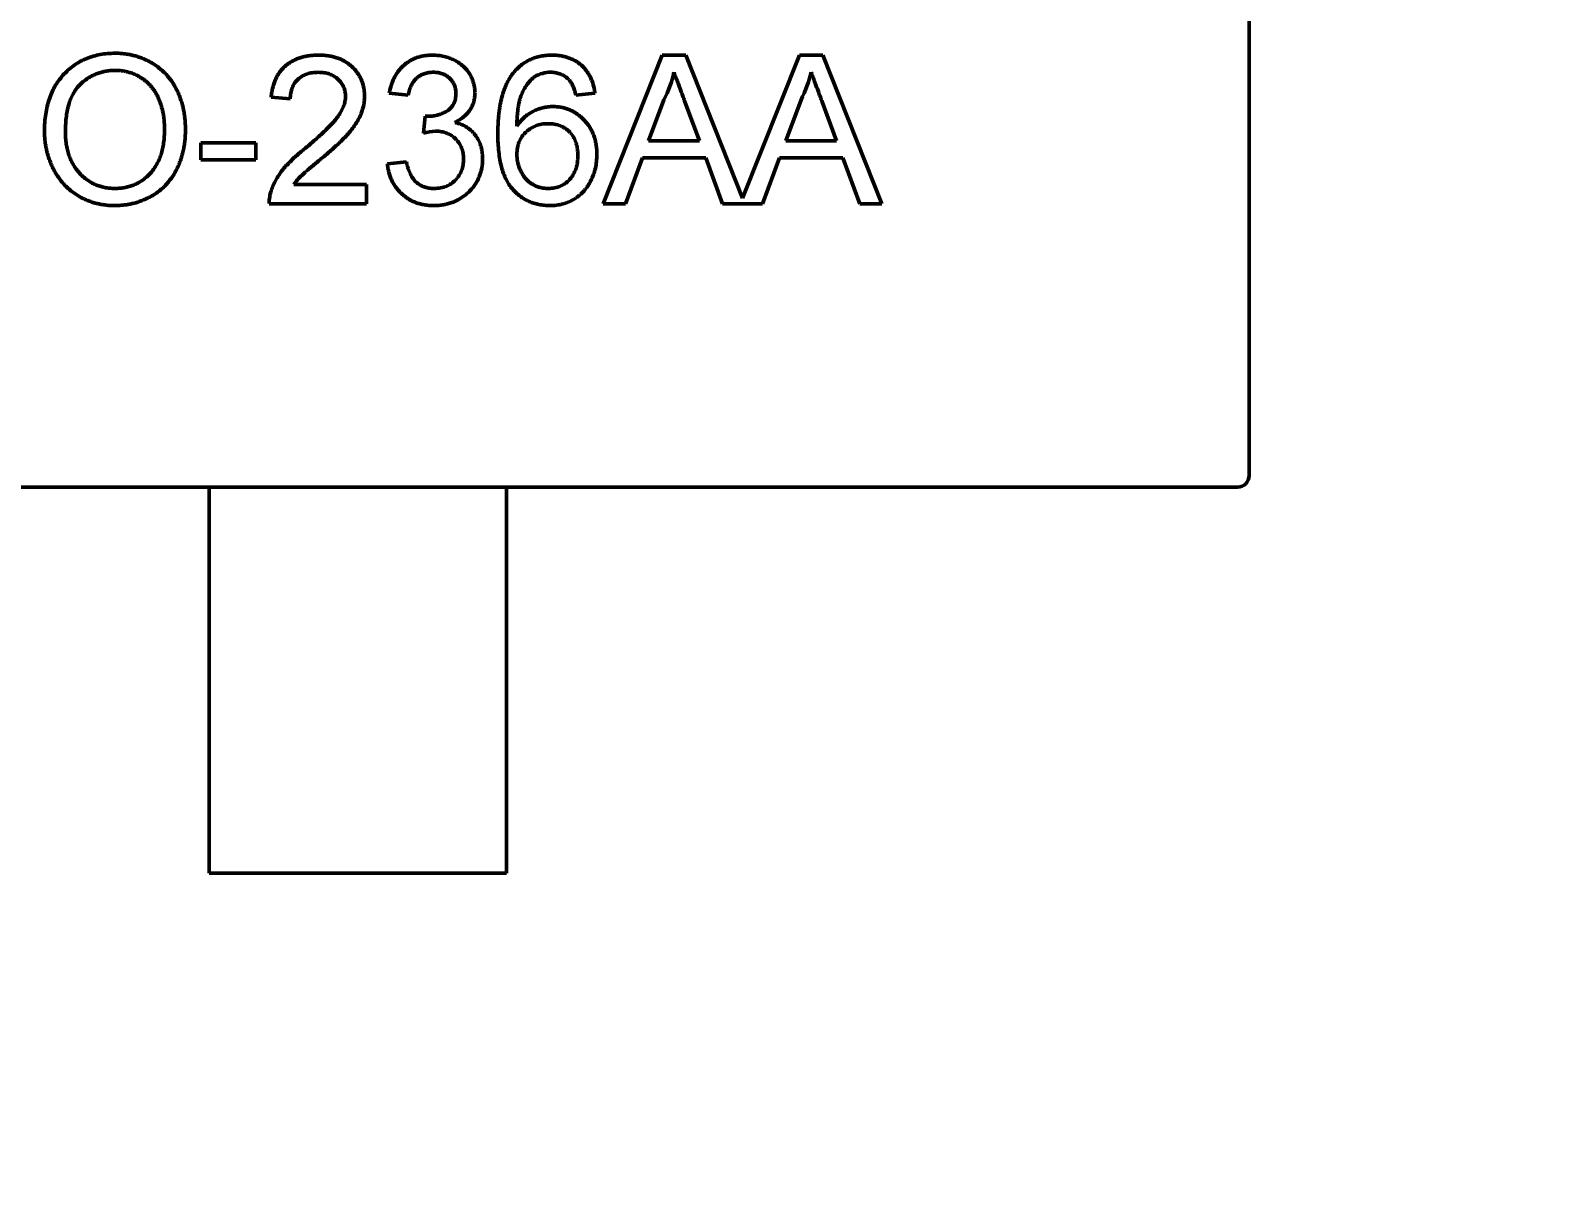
# Model space of a CAD drawing. Header units: millimetres. Extents: x 71 to 428, y 120 to 295.
# Drawn here: x 339.173 to 341.715, y 201.77 to 203.717 of the extents above; entities that cross this region are included whole.
import ezdxf

# ---------------------------------------------------------------- set-up
doc = ezdxf.new("R2010")
doc.units = ezdxf.units.MM
doc.header["$LTSCALE"] = 0.75
doc.layers.add('Dim', color=3, linetype='Continuous', lineweight=25)
doc.layers.add('Visible', color=7, linetype='Continuous', lineweight=50)
doc.styles.get("Standard").update_dxf_attribs({"font": 'arial.ttf'})
doc.dimstyles.new('Dim-ISO-25', dxfattribs={"dimtxt": 3.5, "dimasz": 3.5, "dimexe": 2.1, "dimexo": 2.1, "dimgap": 1.4, "dimtad": 1, "dimzin": 12, "dimdsep": 46, "dimtxsty": 'Standard', "dimcen": 0, "dimazin": 3, "dimtp": 0.1, "dimtm": 0.1, "dimtfac": 0.714286, "dimtmove": 0, "dimatfit": 3, "dimfxl": 1, "dimtzin": 12, "dimarcsym": 0})

# ---------------------------------------------------------------- blocks, each defined once
blk = doc.blocks.new('*D127')
at = {"color": 0, "linetype": 'ByBlock', "lineweight": -2}
for p, q in [((318.3964, 202.3936), (318.3964, 119.8711)), ((354.8964, 148.7044), (354.8964, 119.8711)), ((318.3964, 121.9711), (354.8964, 121.9711))]:
    blk.add_line(p, q, dxfattribs=at)
at = {"color": 0, "linetype": 'ByBlock'}
for points in [[(318.3964, 121.9711), (321.8964, 121.3878), (321.8964, 122.5544)], [(354.8964, 121.9711), (351.3964, 121.3878), (351.3964, 122.5544)]]:
    blk.add_solid(points, dxfattribs=at)
at = {"layer": 'Defpoints', "color": 0, "linetype": 'ByBlock'}
for p in [(318.3964, 204.4936), (354.8964, 150.8044)]:
    blk.add_point(p, dxfattribs=at)
at = {"color": 0, "linetype": 'ByBlock', "lineweight": -2, "insert": (336.6464, 125.1593), "char_height": 3.5, "attachment_point": 5}
blk.add_mtext('\\A0;36.5', dxfattribs=at)

msp = doc.modelspace()

# ---------------------------------------------------------------- linework, layer by layer
at = {"layer": 'Visible'}
for p, q in [((341.2246, 202.9674), (341.2246, 204.6274)), ((340.1375, 203.4246), (340.2368, 203.6746)), ((340.2368, 203.6746), (340.2766, 203.6746)), ((340.2766, 203.6746), (340.3721, 203.4341)), ((340.3721, 203.4341), (340.4676, 203.6746)), ((340.4676, 203.6746), (340.5073, 203.6746)), ((340.5073, 203.6746), (340.6066, 203.4246)), ((339.6109, 203.6009), (339.5788, 203.6041)), ((339.8096, 203.6073), (339.7775, 203.6105)), ((340.1237, 203.6105), (340.0916, 203.6073)), ((340.2396, 203.5996), (340.214, 203.5304)), ((340.2994, 203.5304), (340.2751, 203.5961)), ((340.4704, 203.5996), (340.4448, 203.5304)), ((340.5301, 203.5304), (340.5058, 203.5961)), ((339.8349, 203.5432), (339.8382, 203.572)), ((339.4602, 203.4983), (339.4602, 203.5272)), ((339.4602, 203.5272), (339.5532, 203.5272)), ((339.5532, 203.5272), (339.5532, 203.4983)), ((340.214, 203.5304), (340.2994, 203.5304)), ((340.4448, 203.5304), (340.5301, 203.5304)), ((339.5532, 203.4983), (339.4602, 203.4983)), ((340.2034, 203.5015), (340.175, 203.4246)), ((340.31, 203.5015), (340.2034, 203.5015)), ((340.3384, 203.4246), (340.31, 203.5015)), ((340.4342, 203.5015), (340.4057, 203.4246)), ((340.5407, 203.5015), (340.4342, 203.5015)), ((340.5692, 203.4246), (340.5407, 203.5015)), ((339.7743, 203.4919), (339.8064, 203.4951)), ((339.6168, 203.4567), (339.7391, 203.4567)), ((339.7391, 203.4567), (339.7391, 203.4246)), ((339.7391, 203.4246), (339.5756, 203.4246)), ((340.175, 203.4246), (340.1375, 203.4246)), ((340.4057, 203.4246), (340.3384, 203.4246)), ((340.6066, 203.4246), (340.5692, 203.4246)), ((341.2246, 202.9671), (341.2246, 202.9674)), ((338.2446, 202.9474), (339.4746, 202.9474)), ((339.4746, 202.9474), (339.9746, 202.9474)), ((339.4746, 202.9474), (339.4746, 202.9296)), ((339.9746, 202.9474), (341.2046, 202.9474)), ((339.9746, 202.9474), (339.9746, 202.9296)), ((341.2046, 202.9474), (341.2049, 202.9474)), ((339.4746, 202.7514), (339.4746, 202.9296)), ((339.9746, 202.7514), (339.9746, 202.9296)), ((339.4746, 202.7514), (339.4746, 202.6933)), ((339.9746, 202.7514), (339.9746, 202.6933)), ((339.4746, 202.6933), (339.4746, 202.6735)), ((339.9746, 202.6933), (339.9746, 202.6735)), ((339.4746, 202.6735), (339.4746, 202.2974)), ((339.9746, 202.6735), (339.9746, 202.2974)), ((339.4746, 202.2974), (339.9746, 202.2974))]:
    msp.add_line(p, q, dxfattribs=at)
at = {"layer": 'Visible', "extrusion": (0, 0, -1)}
msp.add_circle((-354.8964, 204.496), 47.93, dxfattribs=at)
at = {"layer": 'Visible'}
for centre, radius, start, end in [((340.0492, 203.5927), 0.0531, 89.7398, 120.6495), ((340.073, 203.6875), 0.1883, 332.1865, 347.2078), ((340.3038, 203.6875), 0.1883, 332.1865, 347.2078), ((339.8583, 203.4658), 0.0808, 91.8942, 106.8331), ((339.6386, 203.4265), 0.063, 161.1528, 181.7031)]:
    msp.add_arc(centre, radius, start, end, dxfattribs=at)
at = {"layer": 'Visible', "extrusion": (0, 0, -1)}
for centre, radius, start, end in [((-339.8443, 203.622), 0.0504, 271.7211, 276.981), ((-341.2046, 202.9674), 0.02, 180.864, 269.136)]:
    msp.add_arc(centre, radius, start, end, dxfattribs=at)
at = {"layer": 'Visible'}
for points, knots in [([(339.1974, 203.5463), (339.1975, 203.5513), (339.1976, 203.5611), (339.1992, 203.5753), (339.2018, 203.5887), (339.2055, 203.6012), (339.2101, 203.6129), (339.2158, 203.6239), (339.2226, 203.6339), (339.2303, 203.643), (339.239, 203.6511), (339.2482, 203.6584), (339.258, 203.6644), (339.2685, 203.6693), (339.2796, 203.6731), (339.2912, 203.6758), (339.3035, 203.6775), (339.3119, 203.6777), (339.3161, 203.6778)], [0, 0, 0, 0, 0.075226, 0.146575, 0.2145, 0.27953, 0.342403, 0.403496, 0.463762, 0.523864, 0.583252, 0.641302, 0.698898, 0.756295, 0.814628, 0.874325, 0.935783, 1, 1, 1, 1]), ([(339.3161, 203.6778), (339.319, 203.6778), (339.3246, 203.6777), (339.3328, 203.6769), (339.3409, 203.6756), (339.3488, 203.6738), (339.3564, 203.6715), (339.3639, 203.6687), (339.3711, 203.6653), (339.3781, 203.6615), (339.3848, 203.6572), (339.391, 203.6525), (339.3969, 203.6473), (339.4025, 203.6419), (339.4075, 203.6359), (339.4121, 203.6296), (339.4164, 203.6228), (339.4202, 203.6157), (339.4236, 203.6082), (339.4265, 203.6005), (339.429, 203.5926), (339.4311, 203.5844), (339.4326, 203.5759), (339.4338, 203.5672), (339.4344, 203.5583), (339.4345, 203.5523), (339.4346, 203.5492)], [0, 0, 0, 0, 0.043099, 0.085587, 0.126908, 0.167967, 0.20845, 0.249025, 0.289281, 0.33001, 0.370598, 0.410466, 0.450033, 0.489688, 0.529116, 0.569037, 0.609703, 0.650759, 0.692509, 0.734219, 0.776707, 0.819552, 0.863351, 0.907839, 0.953334, 1, 1, 1, 1]), ([(339.5788, 203.6041), (339.5791, 203.6069), (339.5798, 203.6123), (339.5814, 203.6202), (339.5836, 203.6275), (339.5863, 203.6344), (339.5896, 203.6407), (339.5934, 203.6466), (339.5978, 203.6518), (339.6028, 203.6566), (339.6082, 203.6609), (339.6141, 203.6646), (339.6205, 203.6677), (339.6274, 203.6702), (339.6346, 203.6722), (339.6423, 203.6736), (339.6505, 203.6744), (339.6561, 203.6746), (339.6589, 203.6746)], [0, 0, 0, 0, 0.070675, 0.137493, 0.201473, 0.262869, 0.32255, 0.380737, 0.43822, 0.495487, 0.553484, 0.611346, 0.670644, 0.731587, 0.794183, 0.859445, 0.928208, 1, 1, 1, 1]), ([(339.6589, 203.6746), (339.6618, 203.6746), (339.6675, 203.6745), (339.6757, 203.6735), (339.6834, 203.6719), (339.6907, 203.6698), (339.6975, 203.667), (339.7039, 203.6636), (339.7098, 203.6595), (339.7152, 203.6549), (339.72, 203.6498), (339.7243, 203.6444), (339.7278, 203.6386), (339.7308, 203.6326), (339.7331, 203.6263), (339.7346, 203.6197), (339.7357, 203.6127), (339.7358, 203.608), (339.7359, 203.6056)], [0, 0, 0, 0, 0.074712, 0.145539, 0.213339, 0.278615, 0.342094, 0.40389, 0.465063, 0.526577, 0.587328, 0.64638, 0.704345, 0.761672, 0.819418, 0.878039, 0.937796, 1, 1, 1, 1]), ([(339.7775, 203.6105), (339.778, 203.613), (339.779, 203.6178), (339.781, 203.6249), (339.7835, 203.6315), (339.7864, 203.6376), (339.7897, 203.6433), (339.7935, 203.6486), (339.7977, 203.6535), (339.8023, 203.6579), (339.8073, 203.6619), (339.8126, 203.6653), (339.8182, 203.6682), (339.8241, 203.6705), (339.8303, 203.6724), (339.8369, 203.6736), (339.8437, 203.6745), (339.8483, 203.6746), (339.8506, 203.6746)], [0, 0, 0, 0, 0.071036, 0.139343, 0.204958, 0.268332, 0.330129, 0.390664, 0.450861, 0.510587, 0.570374, 0.629455, 0.687994, 0.747581, 0.807839, 0.870034, 0.93381, 1, 1, 1, 1]), ([(339.8506, 203.6746), (339.8539, 203.6745), (339.8603, 203.6743), (339.8697, 203.6726), (339.8787, 203.6699), (339.8873, 203.6662), (339.8952, 203.6616), (339.9022, 203.6561), (339.9082, 203.6498), (339.913, 203.6427), (339.9169, 203.6352), (339.9197, 203.6274), (339.9214, 203.6193), (339.9216, 203.6138), (339.9218, 203.6111)], [0, 0, 0, 0, 0.092054, 0.181008, 0.26913, 0.357137, 0.443549, 0.526433, 0.607453, 0.688385, 0.767854, 0.845531, 0.922529, 1, 1, 1, 1]), ([(339.9875, 203.6462), (339.9895, 203.6485), (339.9935, 203.653), (340.0003, 203.6587), (340.0075, 203.6637), (340.0153, 203.6677), (340.0237, 203.6708), (340.0325, 203.673), (340.0418, 203.6744), (340.0482, 203.6745), (340.0515, 203.6746)], [0, 0, 0, 0, 0.125625, 0.247619, 0.368528, 0.488104, 0.609878, 0.735382, 0.864448, 1, 1, 1, 1]), ([(340.0515, 203.6746), (340.0539, 203.6746), (340.0587, 203.6745), (340.0658, 203.6737), (340.0724, 203.6723), (340.0788, 203.6705), (340.0848, 203.668), (340.0905, 203.6652), (340.0958, 203.6617), (340.1008, 203.6577), (340.1053, 203.6532), (340.1094, 203.6483), (340.113, 203.643), (340.1161, 203.6373), (340.1188, 203.6312), (340.1209, 203.6247), (340.1226, 203.6177), (340.1233, 203.613), (340.1237, 203.6105)], [0, 0, 0, 0, 0.068499, 0.134572, 0.198208, 0.259784, 0.319951, 0.379508, 0.438814, 0.498497, 0.558182, 0.617438, 0.677522, 0.737959, 0.80033, 0.86409, 0.930622, 1, 1, 1, 1]), ([(339.3163, 203.649), (339.3135, 203.6489), (339.308, 203.6488), (339.2998, 203.6476), (339.292, 203.6458), (339.2844, 203.6432), (339.2771, 203.6398), (339.2702, 203.6357), (339.2635, 203.6309), (339.2572, 203.6253), (339.2513, 203.6189), (339.2463, 203.6113), (339.2421, 203.6028), (339.2386, 203.5934), (339.2359, 203.5829), (339.234, 203.5714), (339.2329, 203.559), (339.2327, 203.5504), (339.2326, 203.5459)], [0, 0, 0, 0, 0.055943, 0.110382, 0.164048, 0.216759, 0.269601, 0.323009, 0.377581, 0.433449, 0.490922, 0.550625, 0.613117, 0.679861, 0.751358, 0.828261, 0.910795, 1, 1, 1, 1]), ([(339.3993, 203.5495), (339.3993, 203.5519), (339.3993, 203.5568), (339.3987, 203.5639), (339.398, 203.5709), (339.3969, 203.5775), (339.3954, 203.584), (339.3937, 203.5902), (339.3917, 203.5962), (339.3893, 203.6019), (339.3867, 203.6073), (339.3837, 203.6125), (339.3804, 203.6173), (339.377, 203.6218), (339.3731, 203.626), (339.369, 203.6299), (339.3645, 203.6334), (339.3598, 203.6367), (339.3549, 203.6396), (339.3499, 203.6421), (339.3447, 203.6442), (339.3393, 203.6459), (339.3337, 203.6473), (339.3281, 203.6483), (339.3223, 203.6488), (339.3183, 203.6489), (339.3163, 203.649)], [0, 0, 0, 0, 0.050852, 0.099752, 0.147438, 0.194086, 0.239171, 0.28334, 0.326577, 0.368936, 0.410572, 0.451051, 0.490877, 0.530044, 0.568937, 0.607578, 0.64642, 0.685679, 0.724799, 0.763513, 0.802173, 0.84074, 0.879649, 0.919071, 0.959098, 1, 1, 1, 1]), ([(339.6582, 203.6458), (339.6565, 203.6457), (339.6531, 203.6456), (339.6481, 203.6451), (339.6434, 203.6442), (339.6389, 203.6429), (339.6348, 203.6412), (339.6309, 203.6391), (339.6272, 203.6367), (339.6238, 203.6339), (339.6208, 203.6308), (339.6181, 203.6274), (339.6159, 203.6237), (339.6141, 203.6197), (339.6127, 203.6154), (339.6116, 203.6108), (339.611, 203.6059), (339.6109, 203.6026), (339.6109, 203.6009)], [0, 0, 0, 0, 0.070696, 0.138358, 0.20337, 0.2657, 0.327256, 0.386512, 0.445858, 0.505173, 0.56378, 0.622343, 0.680824, 0.739795, 0.800801, 0.864239, 0.930631, 1, 1, 1, 1]), ([(339.7038, 203.6053), (339.7038, 203.6067), (339.7037, 203.6095), (339.7031, 203.6135), (339.7022, 203.6174), (339.7007, 203.621), (339.699, 203.6246), (339.6967, 203.6279), (339.6942, 203.6311), (339.6912, 203.6341), (339.688, 203.6369), (339.6844, 203.6392), (339.6806, 203.6413), (339.6766, 203.643), (339.6724, 203.6442), (339.6679, 203.6451), (339.6631, 203.6456), (339.6599, 203.6457), (339.6582, 203.6458)], [0, 0, 0, 0, 0.061762, 0.121174, 0.179421, 0.236843, 0.294322, 0.353191, 0.412721, 0.474522, 0.537057, 0.599591, 0.662367, 0.725246, 0.790316, 0.857724, 0.927232, 1, 1, 1, 1]), ([(339.8516, 203.6458), (339.849, 203.6457), (339.8438, 203.6455), (339.8364, 203.6436), (339.8296, 203.6406), (339.8247, 203.637), (339.8211, 203.6336), (339.8187, 203.6308), (339.8166, 203.6276), (339.8146, 203.6241), (339.813, 203.6203), (339.8115, 203.6163), (339.8104, 203.6119), (339.8099, 203.6089), (339.8096, 203.6073)], [0, 0, 0, 0, 0.127797, 0.246795, 0.362284, 0.477652, 0.536237, 0.59559, 0.656344, 0.719085, 0.784349, 0.852876, 0.924551, 1, 1, 1, 1]), ([(339.8897, 203.61), (339.8897, 203.6113), (339.8896, 203.6138), (339.8891, 203.6174), (339.8883, 203.6209), (339.8871, 203.6242), (339.8856, 203.6273), (339.8837, 203.6302), (339.8816, 203.6331), (339.8791, 203.6356), (339.8763, 203.6381), (339.8734, 203.6401), (339.8702, 203.6419), (339.8669, 203.6433), (339.8633, 203.6444), (339.8596, 203.6452), (339.8557, 203.6457), (339.853, 203.6457), (339.8516, 203.6458)], [0, 0, 0, 0, 0.065093, 0.127304, 0.188122, 0.247131, 0.306077, 0.365678, 0.426103, 0.487841, 0.550317, 0.611805, 0.672737, 0.734883, 0.79768, 0.862475, 0.929775, 1, 1, 1, 1]), ([(339.9602, 203.5417), (339.9602, 203.5446), (339.9603, 203.5504), (339.9606, 203.5589), (339.9611, 203.5672), (339.9619, 203.5751), (339.9628, 203.5827), (339.964, 203.59), (339.9654, 203.597), (339.967, 203.6037), (339.9688, 203.6101), (339.9708, 203.6161), (339.973, 203.6219), (339.9755, 203.6274), (339.9781, 203.6326), (339.981, 203.6374), (339.9841, 203.642), (339.9863, 203.6448), (339.9875, 203.6462)], [0, 0, 0, 0, 0.080034, 0.157854, 0.232564, 0.304731, 0.374384, 0.441663, 0.506048, 0.568692, 0.628715, 0.687238, 0.743227, 0.797567, 0.850239, 0.901629, 0.951067, 1, 1, 1, 1]), ([(340.0221, 203.6384), (340.02, 203.6366), (340.0157, 203.6331), (340.0101, 203.6265), (340.0051, 203.6189), (340.0014, 203.6117), (339.9988, 203.6053), (339.9972, 203.5998), (339.9957, 203.5938), (339.9945, 203.5872), (339.9936, 203.58), (339.9928, 203.5722), (339.9924, 203.5639), (339.9923, 203.5581), (339.9923, 203.5551)], [0, 0, 0, 0, 0.088609, 0.181893, 0.280787, 0.38702, 0.444107, 0.506454, 0.574396, 0.647656, 0.726426, 0.811458, 0.90278, 1, 1, 1, 1]), ([(340.0801, 203.6329), (340.079, 203.634), (340.0769, 203.636), (340.0736, 203.6386), (340.07, 203.6408), (340.0662, 203.6426), (340.0623, 203.644), (340.0581, 203.645), (340.0538, 203.6457), (340.0509, 203.6457), (340.0494, 203.6458)], [0, 0, 0, 0, 0.128545, 0.252818, 0.375212, 0.497113, 0.618546, 0.742222, 0.869458, 1, 1, 1, 1]), ([(340.0916, 203.6073), (340.0909, 203.6101), (340.0896, 203.6153), (340.0869, 203.6223), (340.0839, 203.6282), (340.0813, 203.6314), (340.0801, 203.6329)], [0, 0, 0, 0, 0.299802, 0.564331, 0.796204, 1, 1, 1, 1]), ([(340.2751, 203.5961), (340.2741, 203.5986), (340.2723, 203.6036), (340.2696, 203.6108), (340.2671, 203.6177), (340.2647, 203.624), (340.2625, 203.6301), (340.2605, 203.6357), (340.2585, 203.6408), (340.2573, 203.6442), (340.2567, 203.6458)], [0, 0, 0, 0, 0.153148, 0.299433, 0.436426, 0.565671, 0.686508, 0.799269, 0.903395, 1, 1, 1, 1]), ([(340.5058, 203.5961), (340.5049, 203.5986), (340.5031, 203.6036), (340.5004, 203.6108), (340.4979, 203.6177), (340.4955, 203.624), (340.4933, 203.6301), (340.4912, 203.6357), (340.4892, 203.6408), (340.488, 203.6442), (340.4875, 203.6458)], [0, 0, 0, 0, 0.153148, 0.299433, 0.436426, 0.565671, 0.686508, 0.799269, 0.903395, 1, 1, 1, 1]), ([(339.6366, 203.5181), (339.6398, 203.5208), (339.646, 203.526), (339.6548, 203.5338), (339.6627, 203.541), (339.6698, 203.5477), (339.6761, 203.554), (339.6816, 203.5597), (339.6863, 203.565), (339.6902, 203.5699), (339.6934, 203.5745), (339.6962, 203.579), (339.6985, 203.5835), (339.7004, 203.5879), (339.702, 203.5923), (339.703, 203.5967), (339.7037, 203.601), (339.7038, 203.6039), (339.7038, 203.6053)], [0, 0, 0, 0, 0.11141, 0.214526, 0.309417, 0.396087, 0.474284, 0.544374, 0.60642, 0.660582, 0.709794, 0.756451, 0.800767, 0.843168, 0.884295, 0.923885, 0.962359, 1, 1, 1, 1]), ([(339.7359, 203.6056), (339.7358, 203.6031), (339.7356, 203.5982), (339.7346, 203.5908), (339.7327, 203.5834), (339.7303, 203.5761), (339.7269, 203.5687), (339.7227, 203.5612), (339.7175, 203.5536), (339.7125, 203.547), (339.7078, 203.5416), (339.7036, 203.5371), (339.6988, 203.5323), (339.6936, 203.527), (339.6876, 203.5216), (339.6811, 203.5156), (339.674, 203.5094), (339.6691, 203.5052), (339.6665, 203.503)], [0, 0, 0, 0, 0.057945, 0.116018, 0.174826, 0.234683, 0.296827, 0.364061, 0.436192, 0.51426, 0.556976, 0.604856, 0.657675, 0.715751, 0.77884, 0.847501, 0.921228, 1, 1, 1, 1]), ([(339.8428, 203.5717), (339.8458, 203.5718), (339.8516, 203.572), (339.86, 203.5739), (339.868, 203.5768), (339.8741, 203.5802), (339.8787, 203.5834), (339.8816, 203.5864), (339.8842, 203.5895), (339.8862, 203.593), (339.8878, 203.5968), (339.8889, 203.601), (339.8896, 203.6054), (339.8897, 203.6084), (339.8897, 203.61)], [0, 0, 0, 0, 0.129789, 0.254605, 0.378435, 0.50292, 0.565018, 0.624848, 0.683448, 0.742765, 0.802757, 0.86522, 0.930779, 1, 1, 1, 1]), ([(339.9218, 203.6111), (339.9216, 203.6085), (339.9214, 203.6033), (339.9198, 203.5958), (339.917, 203.5887), (339.9133, 203.582), (339.9084, 203.5758), (339.9025, 203.5703), (339.8955, 203.5654), (339.8903, 203.5628), (339.8876, 203.5615)], [0, 0, 0, 0, 0.121951, 0.240787, 0.35855, 0.479066, 0.601519, 0.727551, 0.859932, 1, 1, 1, 1]), ([(339.9923, 203.5551), (339.9942, 203.5578), (339.9979, 203.563), (340.0044, 203.5698), (340.0115, 203.5755), (340.0192, 203.5801), (340.0274, 203.5837), (340.0357, 203.5862), (340.0443, 203.5878), (340.0501, 203.588), (340.053, 203.5881)], [0, 0, 0, 0, 0.13549, 0.265229, 0.390778, 0.51542, 0.638317, 0.759642, 0.878902, 1, 1, 1, 1]), ([(340.053, 203.5881), (340.0555, 203.588), (340.0605, 203.5879), (340.0678, 203.5868), (340.0748, 203.585), (340.0815, 203.5826), (340.0879, 203.5793), (340.0941, 203.5754), (340.0999, 203.5708), (340.1054, 203.5655), (340.1104, 203.5597), (340.1149, 203.5534), (340.1186, 203.5466), (340.1216, 203.5395), (340.124, 203.5319), (340.1257, 203.524), (340.1267, 203.5156), (340.1268, 203.5099), (340.1269, 203.5069)], [0, 0, 0, 0, 0.061347, 0.121203, 0.179863, 0.238152, 0.296252, 0.35519, 0.415676, 0.478379, 0.541524, 0.603977, 0.666513, 0.729491, 0.79371, 0.859736, 0.928449, 1, 1, 1, 1]), ([(339.3158, 203.4503), (339.3188, 203.4503), (339.3246, 203.4505), (339.3332, 203.4517), (339.3413, 203.4538), (339.3491, 203.4565), (339.3564, 203.4603), (339.3633, 203.4647), (339.3698, 203.47), (339.3759, 203.476), (339.3814, 203.4829), (339.3863, 203.4903), (339.3903, 203.4986), (339.3937, 203.5074), (339.3962, 203.517), (339.398, 203.5272), (339.3991, 203.5381), (339.3993, 203.5456), (339.3993, 203.5495)], [0, 0, 0, 0, 0.061055, 0.119545, 0.176806, 0.232956, 0.288583, 0.344667, 0.401662, 0.46054, 0.520477, 0.581213, 0.643431, 0.707961, 0.775371, 0.846414, 0.921152, 1, 1, 1, 1]), ([(339.4346, 203.5492), (339.4345, 203.5461), (339.4344, 203.54), (339.4337, 203.5309), (339.4325, 203.5221), (339.4309, 203.5135), (339.4287, 203.5052), (339.4261, 203.4971), (339.423, 203.4893), (339.4195, 203.4817), (339.4155, 203.4745), (339.411, 203.4678), (339.4062, 203.4615), (339.4011, 203.4555), (339.3954, 203.4501), (339.3894, 203.4452), (339.383, 203.4406), (339.3762, 203.4366), (339.3692, 203.4331), (339.362, 203.43), (339.3547, 203.4273), (339.3472, 203.4251), (339.3396, 203.4235), (339.3318, 203.4223), (339.324, 203.4216), (339.3187, 203.4215), (339.316, 203.4214)], [0, 0, 0, 0, 0.04756, 0.093962, 0.139112, 0.183626, 0.227457, 0.270703, 0.313611, 0.35626, 0.398366, 0.439557, 0.480045, 0.519888, 0.559658, 0.599421, 0.639208, 0.679668, 0.72002, 0.759859, 0.79956, 0.839199, 0.878956, 0.918794, 0.959083, 1, 1, 1, 1]), ([(339.8876, 203.5615), (339.8894, 203.561), (339.893, 203.5601), (339.898, 203.5583), (339.9028, 203.5561), (339.9073, 203.5537), (339.9114, 203.5508), (339.9153, 203.5477), (339.9189, 203.5441), (339.9221, 203.5402), (339.9251, 203.5361), (339.9276, 203.5316), (339.9297, 203.527), (339.9316, 203.522), (339.9329, 203.5168), (339.9338, 203.5114), (339.9345, 203.5057), (339.9345, 203.5018), (339.9346, 203.4998)], [0, 0, 0, 0, 0.065828, 0.128938, 0.190858, 0.251186, 0.310974, 0.37005, 0.429672, 0.489507, 0.549975, 0.610075, 0.670915, 0.732909, 0.796711, 0.861825, 0.929892, 1, 1, 1, 1]), ([(340.0441, 203.5592), (340.0424, 203.5592), (340.0389, 203.5591), (340.0338, 203.5584), (340.0288, 203.5573), (340.0241, 203.5558), (340.0196, 203.5537), (340.0152, 203.5513), (340.0112, 203.5483), (340.0073, 203.545), (340.0037, 203.5413), (340.0006, 203.5374), (339.9981, 203.5331), (339.9959, 203.5285), (339.9943, 203.5237), (339.9931, 203.5186), (339.9924, 203.5132), (339.9923, 203.5095), (339.9923, 203.5076)], [0, 0, 0, 0, 0.064812, 0.127718, 0.189086, 0.249562, 0.309738, 0.370215, 0.431085, 0.493911, 0.55657, 0.617553, 0.678119, 0.739063, 0.801665, 0.864956, 0.93089, 1, 1, 1, 1]), ([(340.0948, 203.5059), (340.0948, 203.5079), (340.0947, 203.5119), (340.094, 203.5176), (340.093, 203.523), (340.0915, 203.5281), (340.0896, 203.5328), (340.0873, 203.5372), (340.0845, 203.5413), (340.0813, 203.545), (340.0777, 203.5484), (340.0738, 203.5513), (340.0697, 203.5538), (340.0652, 203.5558), (340.0603, 203.5573), (340.0552, 203.5584), (340.0498, 203.5591), (340.0461, 203.5592), (340.0441, 203.5592)], [0, 0, 0, 0, 0.072229, 0.141252, 0.207439, 0.270245, 0.331238, 0.391254, 0.450152, 0.509008, 0.567734, 0.625726, 0.683708, 0.742407, 0.803094, 0.865865, 0.931379, 1, 1, 1, 1]), ([(339.316, 203.4214), (339.3131, 203.4215), (339.3074, 203.4215), (339.299, 203.4224), (339.2908, 203.4237), (339.2828, 203.4255), (339.2751, 203.4279), (339.2676, 203.4308), (339.2603, 203.4342), (339.2534, 203.4382), (339.2467, 203.4426), (339.2404, 203.4474), (339.2345, 203.4526), (339.2291, 203.4583), (339.2241, 203.4642), (339.2195, 203.4706), (339.2153, 203.4773), (339.2115, 203.4844), (339.2082, 203.4918), (339.2054, 203.4993), (339.2029, 203.5068), (339.2009, 203.5145), (339.1993, 203.5223), (339.1982, 203.5302), (339.1975, 203.5382), (339.1974, 203.5436), (339.1974, 203.5463)], [0, 0, 0, 0, 0.044697, 0.088534, 0.131409, 0.173814, 0.215715, 0.257247, 0.298848, 0.340604, 0.382029, 0.42297, 0.463632, 0.504048, 0.544591, 0.584964, 0.626265, 0.667979, 0.709943, 0.751382, 0.792619, 0.833948, 0.875008, 0.916446, 0.957907, 1, 1, 1, 1]), ([(339.2326, 203.5459), (339.2327, 203.5423), (339.2328, 203.5353), (339.234, 203.525), (339.2358, 203.5153), (339.2384, 203.5062), (339.2418, 203.4977), (339.2458, 203.4898), (339.2507, 203.4825), (339.2562, 203.4758), (339.2623, 203.4698), (339.2688, 203.4645), (339.2757, 203.4602), (339.283, 203.4565), (339.2907, 203.4537), (339.2987, 203.4517), (339.3072, 203.4505), (339.3129, 203.4503), (339.3158, 203.4503)], [0, 0, 0, 0, 0.075964, 0.148125, 0.217201, 0.2833, 0.347202, 0.4093, 0.470426, 0.531588, 0.591739, 0.650258, 0.707303, 0.764208, 0.821148, 0.879119, 0.938423, 1, 1, 1, 1]), ([(339.9025, 203.5001), (339.9025, 203.5017), (339.9024, 203.505), (339.9018, 203.5097), (339.9008, 203.5142), (339.8993, 203.5185), (339.8974, 203.5226), (339.8952, 203.5265), (339.8924, 203.5301), (339.8893, 203.5335), (339.886, 203.5366), (339.8823, 203.5392), (339.8784, 203.5415), (339.8743, 203.5434), (339.8699, 203.5448), (339.8654, 203.5459), (339.8606, 203.5465), (339.8573, 203.5466), (339.8556, 203.5466)], [0, 0, 0, 0, 0.067051, 0.13118, 0.193722, 0.254499, 0.314763, 0.375117, 0.436023, 0.498297, 0.560571, 0.621619, 0.681973, 0.742853, 0.804272, 0.867473, 0.932273, 1, 1, 1, 1]), ([(340.0479, 203.4214), (340.0447, 203.4215), (340.0385, 203.4217), (340.0294, 203.423), (340.0208, 203.4252), (340.0126, 203.4283), (340.0049, 203.4322), (339.9976, 203.4371), (339.9908, 203.4428), (339.9844, 203.4494), (339.9787, 203.457), (339.9737, 203.4658), (339.9695, 203.4757), (339.9661, 203.4867), (339.9635, 203.4989), (339.9616, 203.5121), (339.9604, 203.5265), (339.9603, 203.5365), (339.9602, 203.5417)], [0, 0, 0, 0, 0.056157, 0.110133, 0.162537, 0.213912, 0.265146, 0.31651, 0.369179, 0.423123, 0.479276, 0.538691, 0.601978, 0.670125, 0.74365, 0.82281, 0.908261, 1, 1, 1, 1]), ([(339.579, 203.4468), (339.58, 203.4498), (339.5822, 203.4557), (339.5865, 203.4643), (339.5917, 203.4729), (339.5967, 203.4799), (339.6013, 203.4854), (339.6051, 203.4898), (339.6094, 203.4942), (339.6141, 203.4988), (339.6191, 203.5035), (339.6246, 203.5083), (339.6304, 203.5132), (339.6345, 203.5165), (339.6366, 203.5181)], [0, 0, 0, 0, 0.100388, 0.204407, 0.310686, 0.422157, 0.480685, 0.543238, 0.6095, 0.679555, 0.753841, 0.831641, 0.913813, 1, 1, 1, 1]), ([(339.6665, 203.503), (339.6643, 203.5013), (339.6601, 203.4979), (339.6542, 203.4929), (339.6489, 203.4884), (339.644, 203.4844), (339.6399, 203.4808), (339.6363, 203.4778), (339.6333, 203.4751), (339.6288, 203.471), (339.623, 203.4651), (339.6188, 203.4594), (339.6168, 203.4567)], [0, 0, 0, 0, 0.1242, 0.23683, 0.339495, 0.431254, 0.511455, 0.581223, 0.640495, 0.688308, 0.850333, 1, 1, 1, 1]), ([(339.9346, 203.4998), (339.9345, 203.4971), (339.9344, 203.4919), (339.9333, 203.4841), (339.9314, 203.4766), (339.9288, 203.4695), (339.9256, 203.4626), (339.9215, 203.4561), (339.9167, 203.4499), (339.9113, 203.4441), (339.9053, 203.4388), (339.8988, 203.4341), (339.892, 203.4302), (339.8848, 203.427), (339.8772, 203.4245), (339.8692, 203.4227), (339.8607, 203.4216), (339.855, 203.4215), (339.8521, 203.4214)], [0, 0, 0, 0, 0.063503, 0.124805, 0.18492, 0.244376, 0.303775, 0.364133, 0.425376, 0.488388, 0.551743, 0.61386, 0.67564, 0.737737, 0.800417, 0.864658, 0.930985, 1, 1, 1, 1]), ([(339.8532, 203.4503), (339.8551, 203.4503), (339.8586, 203.4503), (339.8638, 203.4511), (339.8687, 203.4521), (339.8734, 203.4538), (339.8777, 203.4558), (339.8818, 203.4583), (339.8856, 203.4612), (339.8891, 203.4645), (339.8922, 203.4682), (339.895, 203.4721), (339.8973, 203.4763), (339.8993, 203.4806), (339.9007, 203.4852), (339.9017, 203.4899), (339.9024, 203.4949), (339.9025, 203.4983), (339.9025, 203.5001)], [0, 0, 0, 0, 0.069461, 0.135658, 0.19962, 0.261651, 0.322053, 0.38234, 0.443223, 0.50493, 0.56682, 0.6276, 0.687476, 0.747351, 0.808174, 0.870133, 0.933721, 1, 1, 1, 1]), ([(339.9923, 203.5076), (339.9924, 203.5051), (339.9925, 203.5001), (339.9939, 203.4927), (339.9961, 203.4855), (339.9991, 203.4785), (340.0029, 203.472), (340.0073, 203.4663), (340.0124, 203.4614), (340.018, 203.4573), (340.0242, 203.4542), (340.0309, 203.4519), (340.038, 203.4505), (340.0429, 203.4503), (340.0454, 203.4503)], [0, 0, 0, 0, 0.086177, 0.171222, 0.257573, 0.34515, 0.431508, 0.513644, 0.593539, 0.672806, 0.752058, 0.831493, 0.913823, 1, 1, 1, 1]), ([(340.0454, 203.4503), (340.0472, 203.4503), (340.0507, 203.4504), (340.0558, 203.4511), (340.0607, 203.4523), (340.0653, 203.4539), (340.0696, 203.456), (340.0737, 203.4586), (340.0776, 203.4617), (340.0811, 203.4652), (340.0843, 203.4691), (340.0871, 203.4734), (340.0896, 203.4779), (340.0915, 203.4829), (340.093, 203.4882), (340.0941, 203.4938), (340.0947, 203.4998), (340.0948, 203.5039), (340.0948, 203.5059)], [0, 0, 0, 0, 0.063965, 0.124854, 0.184383, 0.242748, 0.2999, 0.357059, 0.415719, 0.475258, 0.535508, 0.596291, 0.657728, 0.721052, 0.786261, 0.853834, 0.925318, 1, 1, 1, 1]), ([(340.1269, 203.5069), (340.1268, 203.5031), (340.1265, 203.4955), (340.1245, 203.4842), (340.1214, 203.4734), (340.1175, 203.4648), (340.114, 203.4583), (340.1111, 203.4537), (340.1079, 203.4493), (340.1046, 203.4452), (340.1009, 203.4416), (340.097, 203.4381), (340.0928, 203.435), (340.0885, 203.4321), (340.0839, 203.4296), (340.0792, 203.4274), (340.0744, 203.4255), (340.0694, 203.4241), (340.0642, 203.4228), (340.0589, 203.422), (340.0534, 203.4215), (340.0497, 203.4214), (340.0479, 203.4214)], [0, 0, 0, 0, 0.088899, 0.17544, 0.261633, 0.34801, 0.390819, 0.432814, 0.473776, 0.514166, 0.554107, 0.594121, 0.63362, 0.673585, 0.71348, 0.75336, 0.792891, 0.833007, 0.873643, 0.914893, 0.95695, 1, 1, 1, 1]), ([(339.8521, 203.4214), (339.8495, 203.4215), (339.8443, 203.4216), (339.8367, 203.4226), (339.8295, 203.424), (339.8226, 203.4262), (339.816, 203.4289), (339.8099, 203.4324), (339.804, 203.4364), (339.7985, 203.441), (339.7935, 203.446), (339.789, 203.4515), (339.7851, 203.4574), (339.7817, 203.4635), (339.779, 203.4701), (339.7769, 203.4771), (339.7752, 203.4844), (339.7746, 203.4894), (339.7743, 203.4919)], [0, 0, 0, 0, 0.067794, 0.133464, 0.196934, 0.258481, 0.319787, 0.380431, 0.44099, 0.502867, 0.564806, 0.625526, 0.685604, 0.746041, 0.807347, 0.869717, 0.93379, 1, 1, 1, 1]), ([(339.8064, 203.4951), (339.8068, 203.4932), (339.8076, 203.4895), (339.8092, 203.4841), (339.8109, 203.4792), (339.813, 203.4747), (339.815, 203.4706), (339.8174, 203.4669), (339.8199, 203.4636), (339.8227, 203.4607), (339.8257, 203.4583), (339.8289, 203.4561), (339.8324, 203.4543), (339.8361, 203.4528), (339.8401, 203.4517), (339.8442, 203.4508), (339.8487, 203.4503), (339.8517, 203.4503), (339.8532, 203.4503)], [0, 0, 0, 0, 0.082566, 0.15976, 0.233155, 0.301356, 0.365752, 0.426437, 0.484185, 0.539549, 0.593156, 0.647048, 0.701446, 0.757, 0.81384, 0.873058, 0.934963, 1, 1, 1, 1])]:
    msp.add_open_spline(points, degree=3, knots=knots, dxfattribs=at)

# ---------------------------------------------------------------- dimensions: what is measured, and where the dimension line sits
at = {"layer": 'Dim'}
dim = msp.add_linear_dim(base=(354.8964, 121.9711), p1=(318.3964, 204.4936), p2=(354.8964, 150.8044), dimstyle='Dim-ISO-25', dxfattribs=at)
dim.commit()
dim.dimension.update_dxf_attribs({"geometry": '*D127', "text_midpoint": (336.6464, 125.1593)})

doc.saveas('drawing.dxf')
